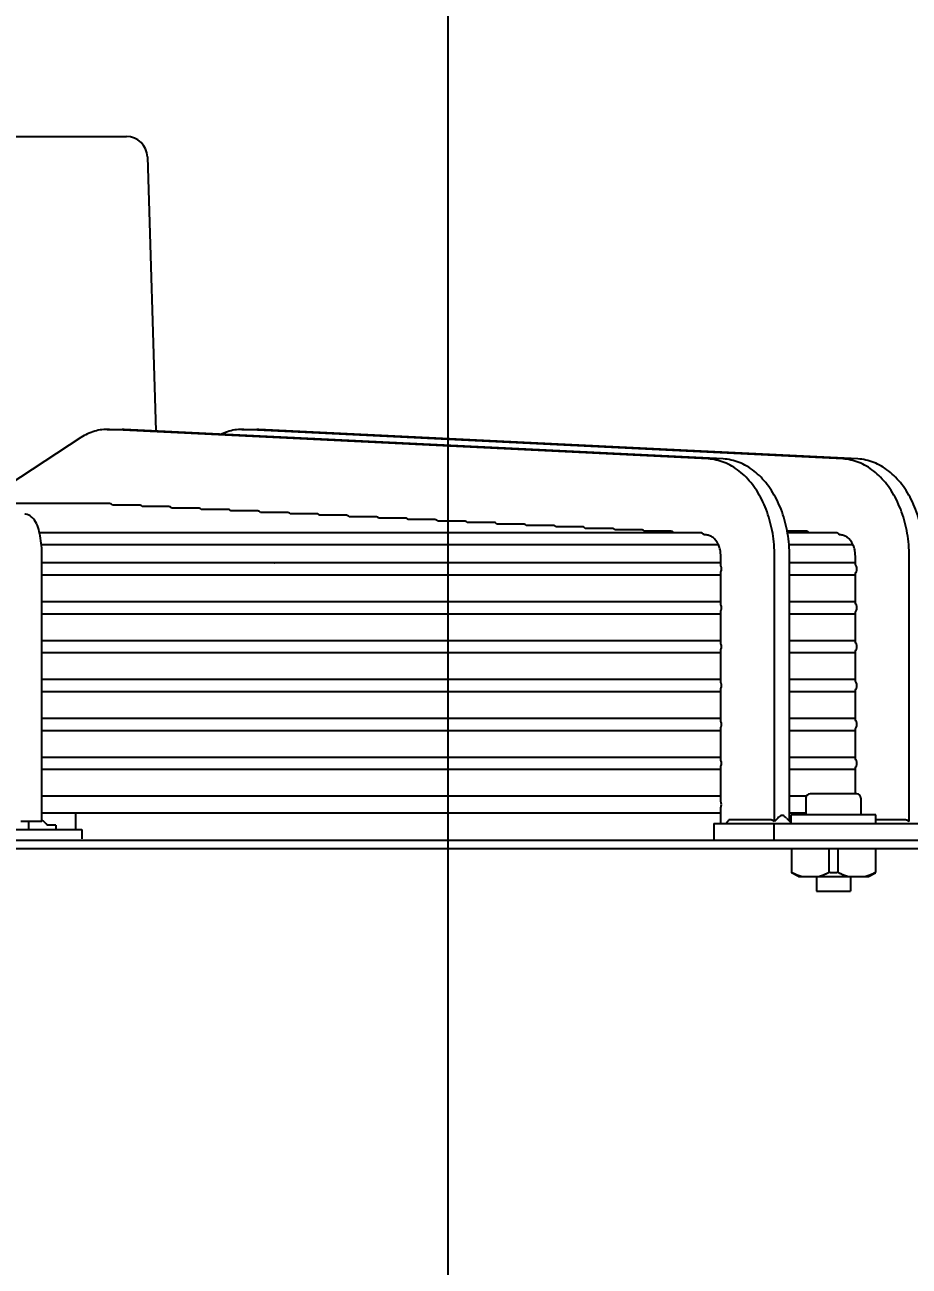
# Model space of a CAD drawing. Header units: millimetres. Extents: x 16950 to 32328, y 19251 to 29476.
# Drawn here: x 17031.23 to 17039.46, y 19600.06 to 19611.62 of the extents above; entities that cross this region are included whole.
import ezdxf

# ---------------------------------------------------------------- set-up
doc = ezdxf.new("R2010")
doc.units = ezdxf.units.MM
doc.header["$LTSCALE"] = 5
doc.layers.add('UNIT', color=6, linetype='Continuous')
doc.layers.add('WS-NO-CONTROL', color=3, linetype='Continuous')
doc.styles.add('SUBMITTAL', font='romans.shx', dxfattribs={"width": 0.75})
doc.dimstyles.new('SUBMITTAL', dxfattribs={"dimtxt": 0.09375, "dimasz": 0.09375, "dimexe": 0.03125, "dimexo": 0.0625, "dimgap": 0.0625, "dimtad": 0, "dimdec": 4, "dimzin": 4, "dimdsep": 46, "dimlunit": 4, "dimtxsty": 'SUBMITTAL', "dimcen": 0.09375, "dimclre": 6, "dimadec": 0, "dimazin": 0, "dimtfac": 1, "dimtdec": 0, "dimtofl": 0, "dimtmove": 0, "dimatfit": 3, "dimfxl": 0, "dimfrac": 2, "dimtolj": 1, "dimtzin": 4, "dimarcsym": 0})

# ---------------------------------------------------------------- blocks, each defined once
blk = doc.blocks.new('*D54')
at = {"layer": 'WS-NO-CONTROL', "color": 6, "lineweight": -2}
for p, q in [((16999.536, 19595.795), (16999.536, 19636.925)), ((17057.686, 19595.527), (17057.686, 19636.925))]:
    blk.add_line(p, q, dxfattribs=at)
at = {"layer": 'WS-NO-CONTROL', "color": 3, "lineweight": -2}
for p, q in [((16999.536, 19634.325), (16994.986, 19634.325)), ((17053.136, 19634.325), (17004.086, 19634.325))]:
    blk.add_line(p, q, dxfattribs=at)
at = {"layer": 'WS-NO-CONTROL', "color": 3}
for points in [[(17004.086, 19635.083), (17004.086, 19633.567), (16999.536, 19634.325)], [(17053.136, 19635.083), (17053.136, 19633.567), (17057.686, 19634.325)]]:
    blk.add_solid(points, dxfattribs=at)
at = {"layer": 'WS-NO-CONTROL', "color": 3, "insert": (16977.679, 19634.325), "char_height": 4.55, "attachment_point": 5, "style": 'SUBMITTAL'}
blk.add_mtext('\\A1;4\'-10 1/8"', dxfattribs=at)
blk = doc.blocks.new('*D55')
at = {"layer": 'WS-NO-CONTROL', "color": 6, "lineweight": -2}
for p, q in [((16999.536, 19595.795), (16999.536, 19623.329)), ((17035.173, 19595.527), (17035.173, 19623.329))]:
    blk.add_line(p, q, dxfattribs=at)
at = {"layer": 'WS-NO-CONTROL', "color": 3, "lineweight": -2}
for p, q in [((16999.536, 19620.729), (16994.986, 19620.729)), ((17030.623, 19620.729), (17004.086, 19620.729))]:
    blk.add_line(p, q, dxfattribs=at)
at = {"layer": 'WS-NO-CONTROL', "color": 3}
for points in [[(17004.086, 19621.487), (17004.086, 19619.971), (16999.536, 19620.729)], [(17030.623, 19621.487), (17030.623, 19619.971), (17035.173, 19620.729)]]:
    blk.add_solid(points, dxfattribs=at)
at = {"layer": 'WS-NO-CONTROL', "color": 3, "insert": (16977.679, 19620.729), "char_height": 4.55, "attachment_point": 5, "style": 'SUBMITTAL'}
blk.add_mtext('\\A1;2\'-11 5/8"', dxfattribs=at)

msp = doc.modelspace()

# ---------------------------------------------------------------- linework, layer by layer
at = {"layer": 'UNIT'}
for p, q in [((17022.0981, 19610.5774), (17032.1774, 19610.5774)), ((17032.3742, 19610.3866), (17032.4521, 19607.8341)), ((17031.7527, 19607.7721), (17030.8158, 19607.1581)), ((17031.9989, 19607.8489), (17032.1381, 19607.8489)), ((17037.5941, 19607.5739), (17032.0192, 19607.8485)), ((17037.7333, 19607.5739), (17032.1584, 19607.8485)), ((17033.2517, 19607.8489), (17033.3909, 19607.8489)), ((17038.8468, 19607.5739), (17033.272, 19607.8485)), ((17038.986, 19607.5739), (17033.4112, 19607.8485)), ((17032.022, 19607.1581), (17030.5164, 19607.1581)), ((17032.298, 19607.1434), (17032.0488, 19607.1434)), ((17032.5737, 19607.1299), (17032.3237, 19607.1299)), ((17032.8493, 19607.1164), (17032.5994, 19607.1164)), ((17033.1248, 19607.1029), (17032.875, 19607.1029)), ((17033.4002, 19607.0894), (17033.1505, 19607.0894)), ((17033.6754, 19607.0759), (17033.4259, 19607.0759)), ((17033.9506, 19607.0624), (17033.7011, 19607.0624)), ((17034.2257, 19607.0489), (17033.9762, 19607.0489)), ((17034.5006, 19607.0354), (17034.2513, 19607.0354)), ((17034.7756, 19607.0219), (17034.5263, 19607.0219)), ((17035.0504, 19607.0084), (17034.8012, 19607.0084)), ((17035.3252, 19606.9949), (17035.0761, 19606.9949)), ((17035.6, 19606.9814), (17035.3508, 19606.9814)), ((17035.8747, 19606.9679), (17035.6256, 19606.9679)), ((17037.5221, 19606.8869), (17031.3698, 19606.8869)), ((17036.1493, 19606.9544), (17035.9003, 19606.9544)), ((17036.4239, 19606.9409), (17036.1749, 19606.9409)), ((17036.6985, 19606.9274), (17036.4496, 19606.9274)), ((17036.9731, 19606.9139), (17036.7241, 19606.9139)), ((17037.2476, 19606.9004), (17036.9987, 19606.9004)), ((17037.5766, 19606.8657), (17037.5522, 19606.8669)), ((17038.5084, 19606.9004), (17038.3301, 19606.9004)), ((17038.7827, 19606.8869), (17038.3326, 19606.8869)), ((17038.8294, 19606.8657), (17038.813, 19606.8665)), ((17031.3867, 19606.7767), (17037.6883, 19606.7767)), ((17038.3469, 19606.7767), (17038.9411, 19606.7767)), ((17031.3915, 19604.1995), (17031.3915, 19606.6689)), ((17037.7111, 19606.5797), (17037.7111, 19606.6689)), ((17038.2122, 19604.1961), (17038.2122, 19606.6689)), ((17038.3514, 19604.1995), (17038.3514, 19606.6689)), ((17038.9639, 19606.5921), (17038.9639, 19606.6689)), ((17039.465, 19604.1961), (17039.465, 19606.6689)), ((17037.7111, 19606.605), (17031.3915, 19606.605)), ((17031.6688, 19606.6064), (17031.6688, 19606.605)), ((17032.4185, 19606.6064), (17032.4164, 19606.605)), ((17032.5577, 19606.6064), (17032.5556, 19606.605)), ((17033.6371, 19606.6064), (17033.6342, 19606.605)), ((17037.7111, 19606.2175), (17037.7111, 19606.5201)), ((17038.9639, 19606.605), (17038.3514, 19606.605)), ((17038.9639, 19606.2299), (17038.9639, 19606.5077)), ((17031.3915, 19606.4948), (17037.7111, 19606.4948)), ((17038.3514, 19606.4948), (17038.9639, 19606.4948)), ((17037.7111, 19606.2428), (17031.3915, 19606.2428)), ((17037.7111, 19605.8553), (17037.7111, 19606.1579)), ((17038.9639, 19606.2428), (17038.3514, 19606.2428)), ((17031.3915, 19606.1326), (17037.7111, 19606.1326)), ((17038.3514, 19606.1326), (17038.9639, 19606.1326)), ((17038.9639, 19605.8677), (17038.9639, 19606.1455)), ((17037.7111, 19605.8806), (17031.3915, 19605.8806)), ((17038.9639, 19605.8806), (17038.3514, 19605.8806)), ((17031.3915, 19605.7704), (17037.7111, 19605.7704)), ((17037.7111, 19605.4931), (17037.7111, 19605.7957)), ((17038.3514, 19605.7704), (17038.9639, 19605.7704)), ((17038.9639, 19605.5055), (17038.9639, 19605.7832)), ((17037.7111, 19605.5184), (17031.3915, 19605.5184)), ((17038.9639, 19605.5184), (17038.3514, 19605.5184)), ((17031.3915, 19605.4081), (17037.7111, 19605.4081)), ((17037.7111, 19605.1309), (17037.7111, 19605.4334)), ((17038.3514, 19605.4081), (17038.9639, 19605.4081)), ((17038.9639, 19605.1433), (17038.9639, 19605.421)), ((17037.7111, 19605.1562), (17031.3915, 19605.1562)), ((17038.9639, 19605.1562), (17038.3514, 19605.1562)), ((17031.3915, 19605.0459), (17037.7111, 19605.0459)), ((17037.7111, 19604.7687), (17037.7111, 19605.0712)), ((17038.3514, 19605.0459), (17038.9639, 19605.0459)), ((17038.9639, 19604.7811), (17038.9639, 19605.0588)), ((17037.7111, 19604.794), (17031.3915, 19604.794)), ((17038.9639, 19604.794), (17038.3514, 19604.794)), ((17031.3915, 19604.6837), (17037.7111, 19604.6837)), ((17037.7111, 19604.3906), (17037.7111, 19604.709)), ((17038.3514, 19604.6837), (17038.9639, 19604.6837)), ((17038.9639, 19604.4554), (17038.9639, 19604.6966)), ((17037.7111, 19604.4318), (17031.3915, 19604.4318)), ((17038.5079, 19604.4318), (17038.3514, 19604.4318)), ((17038.977, 19604.4554), (17038.5439, 19604.4554)), ((17037.7111, 19604.1798), (17037.7111, 19604.3194)), ((17038.5046, 19604.416), (17038.5046, 19604.2585)), ((17039.0164, 19604.416), (17039.0164, 19604.2585)), ((17031.1947, 19604.1995), (17031.3915, 19604.1995)), ((17031.2688, 19604.1227), (17031.2688, 19604.1995)), ((17031.3915, 19604.2782), (17037.7111, 19604.2782)), ((17031.7081, 19604.1227), (17031.7081, 19604.2782)), ((17038.1705, 19604.2126), (17037.7861, 19604.2126)), ((17038.3514, 19604.2782), (17038.5046, 19604.2782)), ((17039.1542, 19604.2585), (17038.3668, 19604.2585)), ((17038.3668, 19604.1842), (17038.3668, 19604.2585)), ((17039.1542, 19604.1798), (17039.1542, 19604.2585)), ((17039.4232, 19604.2126), (17039.1542, 19604.2126)), ((17022.5118, 19604.1227), (17031.7637, 19604.1227)), ((17031.5201, 19604.1621), (17031.4413, 19604.1621)), ((17031.5201, 19604.1621), (17031.5201, 19604.1227)), ((17031.7637, 19604.1227), (17031.7637, 19604.0361)), ((17037.6469, 19604.1798), (17039.874, 19604.1798)), ((17037.6469, 19604.1798), (17037.6469, 19604.0223)), ((17038.2037, 19604.1798), (17038.2037, 19604.0223)), ((17010.2677, 19604.0223), (17044.0078, 19604.0223)), ((17044.0078, 19603.9436), (17010.2677, 19603.9436)), ((17038.3707, 19603.9436), (17038.3707, 19603.7214)), ((17038.7187, 19603.9436), (17038.7187, 19603.7214)), ((17038.8022, 19603.9436), (17038.8022, 19603.7214)), ((17039.1502, 19603.9436), (17039.1502, 19603.7214)), ((17038.4337, 19603.6837), (17038.3707, 19603.7201)), ((17038.4337, 19603.6837), (17039.0872, 19603.6837)), ((17038.603, 19603.6837), (17038.603, 19603.5499)), ((17038.918, 19603.6837), (17038.918, 19603.5499)), ((17039.0872, 19603.6837), (17039.1502, 19603.7201)), ((17038.603, 19603.5499), (17038.918, 19603.5499))]:
    msp.add_line(p, q, dxfattribs=at)
for centre, radius, start, end in [((17032.1774, 19610.3806), 0.1969, 1.74849, 90), ((17032.5244, 19606.6132), 0.0787, 353.99009, 355.0051), ((17033.3118, 19606.6132), 0.0787, 184.9949, 186.00991), ((17038.5439, 19604.416), 0.0394, 90, 180), ((17038.977, 19604.416), 0.0394, 0, 90), ((17031.2543, 19604.027), 0.2307, 35.84734, 53.50274)]:
    msp.add_arc(centre, radius, start, end, dxfattribs=at)
for centre, major_axis, ratio, start_param, end_param in [((17032.022, 19607.103), (0, -0.0551), 0.71258, 2.3922752, 3.1416779), ((17032.298, 19607.0882), (0, -0.0551), 0.712077, 2.4267654, 3.1416684), ((17032.5737, 19607.0747), (0, -0.0551), 0.7116416, 2.4267545, 3.1416584), ((17032.8493, 19607.0612), (0, -0.0551), 0.7112612, 2.4267455, 3.1416501), ((17033.1248, 19607.0477), (0, -0.0551), 0.7109269, 2.4267379, 3.1416431), ((17033.4002, 19607.0343), (0, -0.0551), 0.7106314, 2.4267316, 3.1416373), ((17033.6754, 19607.0208), (0, -0.0551), 0.710369, 2.4267261, 3.1416323), ((17033.9506, 19607.0073), (0, -0.0551), 0.7101349, 2.4267215, 3.141628), ((17034.2257, 19606.9938), (0, -0.0551), 0.7099252, 2.4267175, 3.1416243), ((17034.5006, 19606.9803), (0, -0.0551), 0.7097366, 2.426714, 3.1416211), ((17034.7756, 19606.9668), (0, -0.0551), 0.7095663, 2.426711, 3.1416184), ((17035.0504, 19606.9533), (0, -0.0551), 0.7094121, 2.4267084, 3.1416159), ((17035.3252, 19606.9398), (0, -0.0551), 0.7092719, 2.4267061, 3.1416138), ((17035.6, 19606.9263), (0, -0.0551), 0.7091442, 2.426704, 3.1416119), ((17035.8747, 19606.9128), (0, -0.0551), 0.7090275, 2.4267022, 3.1416103), ((17036.1493, 19606.8993), (0, -0.0551), 0.7089205, 2.4267006, 3.1416088), ((17036.4239, 19606.8858), (0, -0.0551), 0.7088222, 2.4266992, 3.1416075), ((17036.6985, 19606.8723), (0, -0.0551), 0.7087318, 2.4266979, 3.1416063), ((17036.9731, 19606.8588), (0, -0.0551), 0.7086482, 2.4266968, 3.1416053), ((17037.2476, 19606.8453), (0, -0.0551), 0.708571, 2.4266957, 3.1416043), ((17037.5221, 19606.8318), (0, -0.0551), 0.7084995, 2.259884, 3.1416035), ((17038.5084, 19606.8453), (0, -0.0551), 0.7080429, 2.4266911, 3.1416001), ((17038.7827, 19606.8318), (0, -0.0551), 0.7079972, 2.2505647, 3.1415995), ((17033.5434, 19606.6705), (-0.0428, 0.0886), 0.2345697, 2.2595874, 2.2822309), ((17038.9388, 19606.5499), (0, -0.0551), 0.7079678, 1.5708033, 2.4433758), ((17038.9388, 19606.5499), (0, -0.0551), 0.7079678, 0.6982169, 1.5707894), ((17038.9388, 19606.1877), (0, -0.0551), 0.7079678, 1.5708033, 2.4433758), ((17038.9388, 19606.1877), (0, -0.0551), 0.7079678, 0.6982169, 1.5707894), ((17038.9388, 19605.8255), (0, -0.0551), 0.7079678, 1.5708033, 2.4433758), ((17038.9388, 19605.8255), (0, -0.0551), 0.7079678, 0.6982169, 1.5707894), ((17038.9388, 19605.4633), (0, -0.0551), 0.7079678, 1.5708033, 2.4433758), ((17038.9388, 19605.4633), (0, -0.0551), 0.7079678, 0.6982169, 1.5707894), ((17038.9388, 19605.1011), (0, -0.0551), 0.7079678, 1.5708033, 2.4433758), ((17038.9388, 19605.1011), (0, -0.0551), 0.7079678, 0.6982169, 1.5707894), ((17038.9388, 19604.7389), (0, -0.0551), 0.7079678, 1.5708033, 2.4433758), ((17038.9388, 19604.7389), (0, -0.0551), 0.7079678, 0.6982169, 1.5707894), ((17036.7901, 19605.5884), (0, -1.969), 0.7071068, 0.7736158, 0.7971806)]:
    msp.add_ellipse(centre, major_axis=major_axis, ratio=ratio, start_param=start_param, end_param=end_param, dxfattribs=at)
for points, knots in [([(17032.0192, 19607.8484), (17031.9964, 19607.8496), (17031.9734, 19607.8488), (17031.9505, 19607.8461), (17031.9277, 19607.8435), (17031.9051, 19607.8389), (17031.8827, 19607.8325), (17031.8603, 19607.8261), (17031.8381, 19607.8178), (17031.8164, 19607.8077), (17031.7947, 19607.7976), (17031.7734, 19607.7858), (17031.7527, 19607.7722)], [0, 0, 0, 0, 0.2503763, 0.2503763, 0.2503763, 0.5005641, 0.5005641, 0.5005641, 0.7507518, 0.7507518, 0.7507518, 1, 1, 1, 1]), ([(17033.272, 19607.8484), (17033.2491, 19607.8496), (17033.2261, 19607.8488), (17033.2033, 19607.8461), (17033.1804, 19607.8435), (17033.1578, 19607.8389), (17033.1354, 19607.8325), (17033.113, 19607.8261), (17033.0909, 19607.8178), (17033.0691, 19607.8077), (17033.0666, 19607.8065), (17033.064, 19607.8053), (17033.0614, 19607.8041)], [0, 0, 0, 0, 0.25037629, 0.25037629, 0.25037629, 0.50056405, 0.50056405, 0.50056405, 0.75075182, 0.75075182, 0.75075182, 0.78029111, 0.78029111, 0.78029111, 0.78029111]), ([(17038.2122, 19606.6689), (17038.2122, 19606.7044), (17038.2107, 19606.7403), (17038.2077, 19606.7757), (17038.2048, 19606.8112), (17038.2003, 19606.8461), (17038.1944, 19606.8808), (17038.1885, 19606.9154), (17038.1811, 19606.9498), (17038.1724, 19606.9833), (17038.1636, 19607.0167), (17038.1535, 19607.0493), (17038.142, 19607.081), (17038.1305, 19607.1128), (17038.1176, 19607.1438), (17038.1036, 19607.1734), (17038.0896, 19607.203), (17038.0744, 19607.2313), (17038.0579, 19607.2583), (17038.0415, 19607.2854), (17038.0238, 19607.3112), (17038.0053, 19607.3354), (17037.9867, 19607.3595), (17037.9673, 19607.382), (17037.9468, 19607.4029), (17037.9264, 19607.4237), (17037.9049, 19607.443), (17037.8829, 19607.4603), (17037.8608, 19607.4777), (17037.8382, 19607.4931), (17037.8149, 19607.5066), (17037.7915, 19607.5201), (17037.7675, 19607.5318), (17037.7432, 19607.5413), (17037.7189, 19607.5509), (17037.6944, 19607.5583), (17037.6695, 19607.5638), (17037.6445, 19607.5692), (17037.6192, 19607.5726), (17037.5941, 19607.5738)], [0, 0, 0, 0, 0.076921, 0.076921, 0.076921, 0.1538421, 0.1538421, 0.1538421, 0.2307631, 0.2307631, 0.2307631, 0.3076842, 0.3076842, 0.3076842, 0.3846052, 0.3846052, 0.3846052, 0.4615263, 0.4615263, 0.4615263, 0.5384473, 0.5384473, 0.5384473, 0.6153684, 0.6153684, 0.6153684, 0.6922894, 0.6922894, 0.6922894, 0.7692105, 0.7692105, 0.7692105, 0.8461315, 0.8461315, 0.8461315, 0.9230526, 0.9230526, 0.9230526, 1, 1, 1, 1]), ([(17038.3514, 19606.6689), (17038.3514, 19606.7044), (17038.3499, 19606.7403), (17038.3469, 19606.7757), (17038.344, 19606.8112), (17038.3395, 19606.8461), (17038.3336, 19606.8808), (17038.3277, 19606.9154), (17038.3203, 19606.9498), (17038.3116, 19606.9833), (17038.3028, 19607.0167), (17038.2927, 19607.0493), (17038.2812, 19607.081), (17038.2697, 19607.1128), (17038.2568, 19607.1438), (17038.2428, 19607.1734), (17038.2288, 19607.203), (17038.2136, 19607.2313), (17038.1971, 19607.2583), (17038.1807, 19607.2854), (17038.163, 19607.3112), (17038.1445, 19607.3354), (17038.1259, 19607.3595), (17038.1065, 19607.382), (17038.086, 19607.4029), (17038.0656, 19607.4237), (17038.0441, 19607.443), (17038.0221, 19607.4603), (17038, 19607.4777), (17037.9774, 19607.4931), (17037.9541, 19607.5066), (17037.9307, 19607.5201), (17037.9067, 19607.5318), (17037.8824, 19607.5413), (17037.8581, 19607.5509), (17037.8336, 19607.5583), (17037.8087, 19607.5638), (17037.7837, 19607.5692), (17037.7584, 19607.5726), (17037.7333, 19607.5738)], [0, 0, 0, 0, 0.076921, 0.076921, 0.076921, 0.1538421, 0.1538421, 0.1538421, 0.2307631, 0.2307631, 0.2307631, 0.3076842, 0.3076842, 0.3076842, 0.3846052, 0.3846052, 0.3846052, 0.4615263, 0.4615263, 0.4615263, 0.5384473, 0.5384473, 0.5384473, 0.6153684, 0.6153684, 0.6153684, 0.6922894, 0.6922894, 0.6922894, 0.7692105, 0.7692105, 0.7692105, 0.8461315, 0.8461315, 0.8461315, 0.9230526, 0.9230526, 0.9230526, 1, 1, 1, 1]), ([(17039.465, 19606.6689), (17039.465, 19606.7044), (17039.4635, 19606.7403), (17039.4605, 19606.7757), (17039.4575, 19606.8112), (17039.4531, 19606.8461), (17039.4472, 19606.8808), (17039.4413, 19606.9154), (17039.4339, 19606.9498), (17039.4251, 19606.9833), (17039.4164, 19607.0167), (17039.4063, 19607.0493), (17039.3948, 19607.081), (17039.3833, 19607.1128), (17039.3704, 19607.1438), (17039.3563, 19607.1734), (17039.3423, 19607.203), (17039.3271, 19607.2313), (17039.3107, 19607.2583), (17039.2943, 19607.2854), (17039.2766, 19607.3112), (17039.258, 19607.3354), (17039.2395, 19607.3595), (17039.22, 19607.382), (17039.1996, 19607.4029), (17039.1791, 19607.4237), (17039.1577, 19607.443), (17039.1356, 19607.4603), (17039.1136, 19607.4777), (17039.091, 19607.4931), (17039.0676, 19607.5066), (17039.0443, 19607.5201), (17039.0202, 19607.5318), (17038.996, 19607.5413), (17038.9717, 19607.5509), (17038.9471, 19607.5583), (17038.9222, 19607.5638), (17038.8973, 19607.5692), (17038.8719, 19607.5726), (17038.8468, 19607.5738)], [0, 0, 0, 0, 0.076921, 0.076921, 0.076921, 0.1538421, 0.1538421, 0.1538421, 0.2307631, 0.2307631, 0.2307631, 0.3076842, 0.3076842, 0.3076842, 0.3846052, 0.3846052, 0.3846052, 0.4615263, 0.4615263, 0.4615263, 0.5384473, 0.5384473, 0.5384473, 0.6153684, 0.6153684, 0.6153684, 0.6922894, 0.6922894, 0.6922894, 0.7692105, 0.7692105, 0.7692105, 0.8461315, 0.8461315, 0.8461315, 0.9230526, 0.9230526, 0.9230526, 1, 1, 1, 1]), ([(17039.6042, 19606.6689), (17039.6042, 19606.7044), (17039.6027, 19606.7403), (17039.5997, 19606.7757), (17039.5967, 19606.8112), (17039.5923, 19606.8461), (17039.5864, 19606.8808), (17039.5805, 19606.9154), (17039.5731, 19606.9498), (17039.5643, 19606.9833), (17039.5556, 19607.0167), (17039.5455, 19607.0493), (17039.534, 19607.081), (17039.5225, 19607.1128), (17039.5096, 19607.1438), (17039.4955, 19607.1734), (17039.4815, 19607.203), (17039.4663, 19607.2313), (17039.4499, 19607.2583), (17039.4334, 19607.2854), (17039.4158, 19607.3112), (17039.3972, 19607.3354), (17039.3787, 19607.3595), (17039.3592, 19607.382), (17039.3388, 19607.4029), (17039.3183, 19607.4237), (17039.2969, 19607.443), (17039.2748, 19607.4603), (17039.2528, 19607.4777), (17039.2302, 19607.4931), (17039.2068, 19607.5066), (17039.1835, 19607.5201), (17039.1594, 19607.5318), (17039.1352, 19607.5413), (17039.1109, 19607.5509), (17039.0863, 19607.5583), (17039.0614, 19607.5638), (17039.0365, 19607.5692), (17039.0111, 19607.5726), (17038.986, 19607.5738)], [0, 0, 0, 0, 0.076921, 0.076921, 0.076921, 0.1538421, 0.1538421, 0.1538421, 0.2307631, 0.2307631, 0.2307631, 0.3076842, 0.3076842, 0.3076842, 0.3846052, 0.3846052, 0.3846052, 0.4615263, 0.4615263, 0.4615263, 0.5384473, 0.5384473, 0.5384473, 0.6153684, 0.6153684, 0.6153684, 0.6922894, 0.6922894, 0.6922894, 0.7692105, 0.7692105, 0.7692105, 0.8461315, 0.8461315, 0.8461315, 0.9230526, 0.9230526, 0.9230526, 1, 1, 1, 1]), ([(17031.3915, 19606.6689), (17031.3915, 19606.7017), (17031.3902, 19606.7345), (17031.385, 19606.7979), (17031.3812, 19606.8283), (17031.3708, 19606.8852), (17031.3644, 19606.9115), (17031.3478, 19606.9601), (17031.3382, 19606.9825), (17031.3145, 19607.0152), (17031.3053, 19607.0257), (17031.2793, 19607.0462), (17031.2611, 19607.0562), (17031.2369, 19607.0608), (17031.2347, 19607.0612), (17031.2325, 19607.0615)], [1.5707963, 1.5707963, 1.5707963, 1.5707963, 1.8779743, 1.8779743, 2.1851522, 2.1851522, 2.4923302, 2.4923302, 2.7995081, 2.7995081, 2.9409737, 2.9409737, 3.0918576, 3.0918576, 3.1066861, 3.1066861, 3.1066861, 3.1066861]), ([(17037.7111, 19606.6689), (17037.7111, 19606.6766), (17037.7108, 19606.6844), (17037.7102, 19606.692), (17037.7095, 19606.6997), (17037.7085, 19606.7074), (17037.7073, 19606.7149), (17037.706, 19606.7224), (17037.7044, 19606.7299), (17037.7025, 19606.7371), (17037.7006, 19606.7444), (17037.6984, 19606.7515), (17037.6959, 19606.7584), (17037.6934, 19606.7653), (17037.6906, 19606.772), (17037.6875, 19606.7784), (17037.6845, 19606.7849), (17037.6811, 19606.7911), (17037.6776, 19606.797), (17037.674, 19606.8028), (17037.6702, 19606.8084), (17037.6662, 19606.8137), (17037.6621, 19606.8189), (17037.6579, 19606.8238), (17037.6534, 19606.8284), (17037.649, 19606.8329), (17037.6443, 19606.8371), (17037.6395, 19606.8409), (17037.6347, 19606.8446), (17037.6298, 19606.848), (17037.6247, 19606.851), (17037.6196, 19606.8539), (17037.6144, 19606.8564), (17037.6091, 19606.8585), (17037.6038, 19606.8606), (17037.5984, 19606.8622), (17037.593, 19606.8634), (17037.5876, 19606.8646), (17037.5821, 19606.8653), (17037.5766, 19606.8656)], [0, 0, 0, 0, 0.076921, 0.076921, 0.076921, 0.153842, 0.153842, 0.153842, 0.230763, 0.230763, 0.230763, 0.307684, 0.307684, 0.307684, 0.384605, 0.384605, 0.384605, 0.461526, 0.461526, 0.461526, 0.538447, 0.538447, 0.538447, 0.615368, 0.615368, 0.615368, 0.692289, 0.692289, 0.692289, 0.7692101, 0.7692101, 0.7692101, 0.8461311, 0.8461311, 0.8461311, 0.9230521, 0.9230521, 0.9230521, 1, 1, 1, 1]), ([(17038.9639, 19606.6689), (17038.9639, 19606.6766), (17038.9635, 19606.6844), (17038.9629, 19606.692), (17038.9623, 19606.6997), (17038.9613, 19606.7074), (17038.96, 19606.7149), (17038.9587, 19606.7224), (17038.9571, 19606.7299), (17038.9552, 19606.7371), (17038.9533, 19606.7444), (17038.9511, 19606.7515), (17038.9486, 19606.7584), (17038.9461, 19606.7653), (17038.9433, 19606.772), (17038.9403, 19606.7784), (17038.9372, 19606.7849), (17038.9339, 19606.7911), (17038.9303, 19606.797), (17038.9268, 19606.8028), (17038.9229, 19606.8084), (17038.9189, 19606.8137), (17038.9149, 19606.8189), (17038.9106, 19606.8238), (17038.9062, 19606.8284), (17038.9017, 19606.8329), (17038.8971, 19606.8371), (17038.8923, 19606.8409), (17038.8875, 19606.8446), (17038.8825, 19606.848), (17038.8774, 19606.851), (17038.8724, 19606.8539), (17038.8672, 19606.8564), (17038.8619, 19606.8585), (17038.8566, 19606.8606), (17038.8512, 19606.8622), (17038.8458, 19606.8634), (17038.8403, 19606.8646), (17038.8349, 19606.8653), (17038.8294, 19606.8656)], [0, 0, 0, 0, 0.076921, 0.076921, 0.076921, 0.153842, 0.153842, 0.153842, 0.230763, 0.230763, 0.230763, 0.307684, 0.307684, 0.307684, 0.384605, 0.384605, 0.384605, 0.461526, 0.461526, 0.461526, 0.538447, 0.538447, 0.538447, 0.615368, 0.615368, 0.615368, 0.692289, 0.692289, 0.692289, 0.7692101, 0.7692101, 0.7692101, 0.8461311, 0.8461311, 0.8461311, 0.9230521, 0.9230521, 0.9230521, 1, 1, 1, 1]), ([(17037.7173, 19606.5499), (17037.7173, 19606.5567), (17037.7162, 19606.5647), (17037.7135, 19606.5738), (17037.7124, 19606.5768), (17037.7111, 19606.5797)], [-0.830133896, -0.830133896, -0.830133896, -0.830133896, -0.778331745, -0.778331745, -0.754611842, -0.754611842, -0.754611842, -0.754611842]), ([(17037.7111, 19606.5201), (17037.7124, 19606.5229), (17037.7135, 19606.5259), (17037.7162, 19606.5351), (17037.7173, 19606.5431), (17037.7173, 19606.5499)], [-0.075522054, -0.075522054, -0.075522054, -0.075522054, -0.051802151, -0.051802151, 0, 0, 0, 0]), ([(17037.7173, 19606.1877), (17037.7173, 19606.1945), (17037.7162, 19606.2025), (17037.7135, 19606.2116), (17037.7124, 19606.2146), (17037.7111, 19606.2175)], [-0.830133896, -0.830133896, -0.830133896, -0.830133896, -0.778331745, -0.778331745, -0.754611842, -0.754611842, -0.754611842, -0.754611842]), ([(17037.7111, 19606.1579), (17037.7124, 19606.1607), (17037.7135, 19606.1637), (17037.7162, 19606.1729), (17037.7173, 19606.1809), (17037.7173, 19606.1877)], [-0.075522054, -0.075522054, -0.075522054, -0.075522054, -0.051802151, -0.051802151, 0, 0, 0, 0]), ([(17037.7173, 19605.8255), (17037.7173, 19605.8323), (17037.7162, 19605.8403), (17037.7135, 19605.8494), (17037.7124, 19605.8524), (17037.7111, 19605.8553)], [0, 0, 0, 0, 0.051802151, 0.051802151, 0.075522054, 0.075522054, 0.075522054, 0.075522054]), ([(17037.7111, 19605.7957), (17037.7124, 19605.7985), (17037.7135, 19605.8015), (17037.7162, 19605.8107), (17037.7173, 19605.8187), (17037.7173, 19605.8255)], [0.754611842, 0.754611842, 0.754611842, 0.754611842, 0.778331745, 0.778331745, 0.830133896, 0.830133896, 0.830133896, 0.830133896]), ([(17037.7173, 19605.4633), (17037.7173, 19605.4701), (17037.7162, 19605.4781), (17037.7135, 19605.4872), (17037.7124, 19605.4902), (17037.7111, 19605.4931)], [0, 0, 0, 0, 0.051802151, 0.051802151, 0.075522054, 0.075522054, 0.075522054, 0.075522054]), ([(17037.7111, 19605.4334), (17037.7124, 19605.4363), (17037.7135, 19605.4393), (17037.7162, 19605.4485), (17037.7173, 19605.4565), (17037.7173, 19605.4633)], [0.754611843, 0.754611843, 0.754611843, 0.754611843, 0.778331746, 0.778331746, 0.830133897, 0.830133897, 0.830133897, 0.830133897]), ([(17037.7173, 19605.1011), (17037.7173, 19605.1079), (17037.7162, 19605.1159), (17037.7135, 19605.125), (17037.7124, 19605.128), (17037.7111, 19605.1309)], [0, 0, 0, 0, 0.051802151, 0.051802151, 0.075522054, 0.075522054, 0.075522054, 0.075522054]), ([(17037.7111, 19605.0712), (17037.7124, 19605.0741), (17037.7135, 19605.0771), (17037.7162, 19605.0863), (17037.7173, 19605.0943), (17037.7173, 19605.1011)], [0.754610412, 0.754610412, 0.754610412, 0.754610412, 0.77830675, 0.77830675, 0.830133897, 0.830133897, 0.830133897, 0.830133897]), ([(17037.7173, 19604.7389), (17037.7173, 19604.7457), (17037.7162, 19604.7537), (17037.7135, 19604.7628), (17037.7124, 19604.7658), (17037.7111, 19604.7687)], [0, 0, 0, 0, 0.051802151, 0.051802151, 0.075522054, 0.075522054, 0.075522054, 0.075522054]), ([(17037.7111, 19604.709), (17037.7124, 19604.7119), (17037.7135, 19604.7149), (17037.7162, 19604.7241), (17037.7173, 19604.7321), (17037.7173, 19604.7389)], [-0.075522054, -0.075522054, -0.075522054, -0.075522054, -0.051802151, -0.051802151, 0, 0, 0, 0]), ([(17037.7173, 19604.355), (17037.7173, 19604.3645), (17037.7158, 19604.3756), (17037.7126, 19604.3864), (17037.7119, 19604.3885), (17037.7111, 19604.3906)], [-1.156260963, -1.156260963, -1.156260963, -1.156260963, -1.084108004, -1.084108004, -1.067161101, -1.067161101, -1.067161101, -1.067161101]), ([(17037.7111, 19604.3194), (17037.7119, 19604.3215), (17037.7126, 19604.3236), (17037.7158, 19604.3344), (17037.7173, 19604.3455), (17037.7173, 19604.355)], [1.067161101, 1.067161101, 1.067161101, 1.067161101, 1.084108004, 1.084108004, 1.156260963, 1.156260963, 1.156260963, 1.156260963]), ([(17038.2122, 19604.1961), (17038.2053, 19604.2011), (17038.1979, 19604.2056), (17038.1869, 19604.21), (17038.1834, 19604.211), (17038.1782, 19604.212), (17038.1765, 19604.2123), (17038.1734, 19604.2125), (17038.1719, 19604.2126), (17038.1705, 19604.2126)], [-0.15736197, -0.15736197, -0.15736197, -0.15736197, -0.07242537, -0.07242537, -0.03362782, -0.03362782, -0.01579049, -0.01579049, 0, 0, 0, 0]), ([(17038.3236, 19604.228), (17038.3204, 19604.2314), (17038.3173, 19604.2345), (17038.3084, 19604.2427), (17038.3027, 19604.247), (17038.2943, 19604.2514), (17038.2914, 19604.2526), (17038.2862, 19604.2538), (17038.284, 19604.2541), (17038.2796, 19604.2541), (17038.2774, 19604.2538), (17038.2722, 19604.2526), (17038.2693, 19604.2514), (17038.2609, 19604.247), (17038.2553, 19604.2427), (17038.2388, 19604.2275), (17038.2268, 19604.2137), (17038.2122, 19604.1961)], [-0.70512845, -0.70512845, -0.70512845, -0.70512845, -0.64697279, -0.64697279, -0.53019487, -0.53019487, -0.47055032, -0.47055032, -0.42676959, -0.42676959, -0.38298885, -0.38298885, -0.32334424, -0.32334424, -0.20656606, -0.20656606, -0.00000111, -0.00000111, -0.00000111, -0.00000111]), ([(17039.465, 19604.1961), (17039.458, 19604.2011), (17039.4507, 19604.2056), (17039.4396, 19604.21), (17039.4361, 19604.211), (17039.4309, 19604.212), (17039.4293, 19604.2123), (17039.4261, 19604.2125), (17039.4247, 19604.2126), (17039.4232, 19604.2126)], [-0.15736195, -0.15736195, -0.15736195, -0.15736195, -0.07243039, -0.07243039, -0.03362963, -0.03362963, -0.01579125, -0.01579125, 0, 0, 0, 0]), ([(17038.3707, 19603.7214), (17038.3707, 19603.7211), (17038.3707, 19603.7206), (17038.3707, 19603.7202), (17038.3707, 19603.7201), (17038.3707, 19603.7201)], [0, 0, 0, 0, 0.16666667, 0.33333333, 0.5, 0.5, 0.5, 0.5])]:
    msp.add_open_spline(points, degree=3, knots=knots, dxfattribs=at)
for points in [[(17032.1564, 19607.8485), (17032.1503, 19607.8488), (17032.1442, 19607.8489), (17032.1381, 19607.8489)], [(17033.4092, 19607.8485), (17033.4031, 19607.8488), (17033.397, 19607.8489), (17033.3909, 19607.8489)], [(17038.3236, 19604.228), (17038.3392, 19604.2117), (17038.3551, 19604.1956), (17038.3713, 19604.1798)], [(17038.462, 19603.6837), (17038.4588, 19603.6847), (17038.4523, 19603.6867), (17038.4426, 19603.6899), (17038.4328, 19603.6935), (17038.4229, 19603.6973), (17038.4129, 19603.7015), (17038.4027, 19603.7059), (17038.3923, 19603.7107), (17038.3817, 19603.7158), (17038.3744, 19603.7195), (17038.3707, 19603.7214)], [(17038.7187, 19603.7214), (17038.715, 19603.7195), (17038.7076, 19603.7158), (17038.6969, 19603.7106), (17038.6864, 19603.7058), (17038.6762, 19603.7013), (17038.6662, 19603.6972), (17038.6564, 19603.6934), (17038.6467, 19603.6899), (17038.637, 19603.6866), (17038.6306, 19603.6847), (17038.6274, 19603.6837)], [(17038.8022, 19603.7214), (17038.7976, 19603.7211), (17038.7883, 19603.7206), (17038.7744, 19603.7202), (17038.7605, 19603.72), (17038.7465, 19603.7202), (17038.7326, 19603.7206), (17038.7233, 19603.7211), (17038.7187, 19603.7214)], [(17038.8935, 19603.6837), (17038.8903, 19603.6847), (17038.8838, 19603.6867), (17038.8741, 19603.6899), (17038.8643, 19603.6935), (17038.8544, 19603.6973), (17038.8444, 19603.7015), (17038.8342, 19603.7059), (17038.8238, 19603.7107), (17038.8132, 19603.7158), (17038.8059, 19603.7195), (17038.8022, 19603.7214)], [(17039.1502, 19603.7214), (17039.1465, 19603.7195), (17039.1391, 19603.7158), (17039.1284, 19603.7106), (17039.1179, 19603.7058), (17039.1077, 19603.7013), (17039.0977, 19603.6972), (17039.0879, 19603.6934), (17039.0782, 19603.6899), (17039.0685, 19603.6866), (17039.0621, 19603.6847), (17039.0589, 19603.6837)]]:
    msp.add_open_spline(points, degree=3, dxfattribs=at)

# ---------------------------------------------------------------- dimensions: what is measured, and where the dimension line sits
at = {"layer": 'WS-NO-CONTROL', "color": 3}
for base, p1, picture, middle in [((16999.5356, 19634.325), (17057.6863, 19592.927), '*D54', (16977.6794, 19634.325)), ((16999.5356, 19620.729), (17035.1726, 19592.927), '*D55', (16977.6794, 19620.729))]:
    dim = msp.add_linear_dim(base=base, p1=p1, p2=(16999.5356, 19593.1954), dimstyle='SUBMITTAL', override={"dimscale": 65, "dimtxt": 0.07, "dimasz": 0.07, "dimexe": 0.04, "dimexo": 0.04, "dimgap": 0.03125, "dimdec": 3, "dimzin": 3, "dimclrd": 3, "dimclrt": 3, "dimtdec": 3, "dimtix": 1}, dxfattribs=at)
    dim.commit()
    dim.dimension.update_dxf_attribs({"geometry": picture, "text_midpoint": middle, "dimtype": 160})

# ---------------------------------------------------------------- leaders
at = {"layer": 'WS-NO-CONTROL', "annotation_type": 0, "has_hookline": 1, "hookline_direction": 0, "text_width": 52.65}
msp.add_leader([(17035.6101, 19592.927), (17104.5681, 19642.3937), (17108.6407, 19642.3937)], dimstyle='SUBMITTAL', override={"dimscale": 58.18, "dimasz": 0.07, "dimgap": 0.03, "dimcen": 4.055284, "dimarcsym": 1}, dxfattribs=at)

doc.saveas('drawing.dxf')
